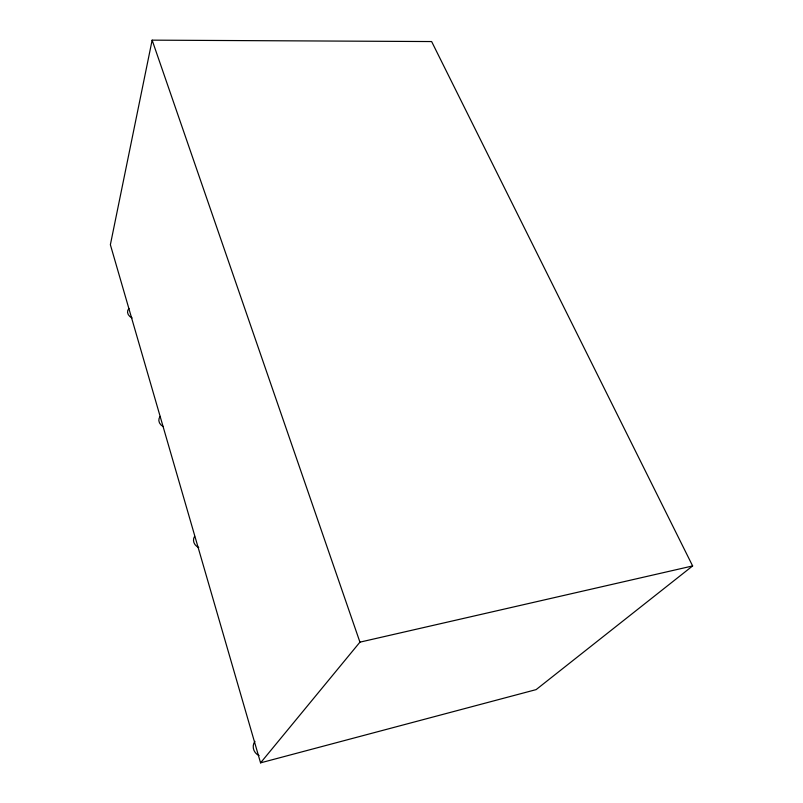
<?xml version="1.0" encoding="UTF-8"?>
<svg xmlns="http://www.w3.org/2000/svg" width="803" height="803" viewBox="0 0 803 803"><rect width="100%" height="100%" fill="white"/><g stroke="black" fill="none" stroke-linecap="round" stroke-linejoin="round"><path stroke-width="1.2" d="M152.138 40.15L110.372 244.724L260.563 762.85L536.123 689.616L692.628 565.944L431.633 41.555L152.138 40.15L359.935 642.149L260.563 762.85M359.935 642.149L692.628 565.944M259.078 755.533A9.255 8.743 58.8 0 1 254.952 741.33M198.732 547.536A8.391 7.468 21.3 0 1 194.597 536.404M163.19 426.554A8.01 6.675 16.6 0 1 160.239 416.386M132.114 317.938A7.689 5.982 14.8 0 1 128.962 308.503"/></g></svg>
